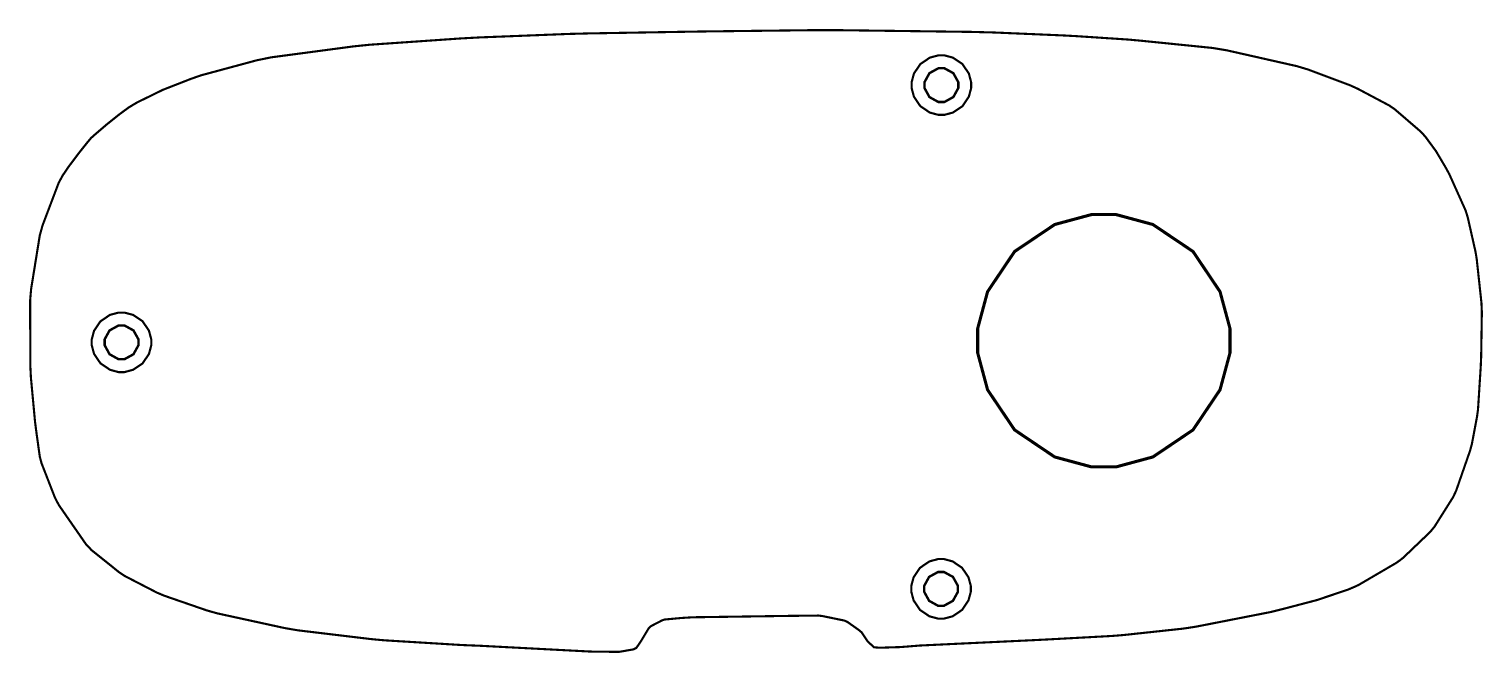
# Model space of a CAD drawing. Extents: x 0 to 2.69, y 0.01 to 1.17.
import ezdxf

# ---------------------------------------------------------------- set-up
doc = ezdxf.new("R2010")
doc.units = 0
doc.layers.get('0').update_dxf_attribs({"linetype": 'CONTINUOUS'})

msp = doc.modelspace()

# ---------------------------------------------------------------- linework, layer by layer
at = {"color": 1}
for points, const_width in [([(0.0043, 0.5306), (0.0037, 0.5428), (0.0033, 0.6643), (0.0043, 0.6764), (0.0052, 0.6864), (0.0212, 0.7853), (0.0239, 0.7949), (0.0261, 0.8031), (0.0562, 0.8825), (0.0603, 0.89), (0.0636, 0.8961), (0.0754, 0.9134), (0.094, 0.938), (0.1096, 0.9576), (0.1163, 0.9655), (0.1163, 0.9655), (0.1163, 0.9655), (0.1242, 0.9725), (0.1437, 0.9892), (0.1684, 1.009), (0.1857, 1.0217), (0.1918, 1.0254), (0.201, 1.0309), (0.249, 1.0544), (0.2989, 1.0739), (0.309, 1.0775), (0.3192, 1.0811), (0.4234, 1.1092), (0.434, 1.1113), (0.4489, 1.1144), (0.5999, 1.1345), (0.615, 1.1361), (0.6319, 1.1378), (0.8012, 1.1495), (0.8181, 1.1504), (0.8347, 1.1513), (1.0008, 1.1578), (1.0174, 1.1582), (1.0355, 1.1587), (1.2167, 1.1618), (1.2348, 1.1621), (1.255, 1.1624), (1.4568, 1.1648), (1.477, 1.1647), (1.5016, 1.1647), (1.7479, 1.1615), (1.7726, 1.1608), (1.7855, 1.1605), (1.9146, 1.155), (1.9275, 1.1543), (1.9373, 1.1538), (2.0349, 1.1474), (2.0447, 1.1465), (2.0581, 1.1453), (2.1916, 1.1318), (2.2049, 1.1296), (2.2179, 1.1274), (2.3471, 1.0982), (2.3598, 1.0944), (2.3678, 1.092), (2.446, 1.0627), (2.4536, 1.0592), (2.4596, 1.0565), (2.5184, 1.0253), (2.5239, 1.0215), (2.5289, 1.018), (2.5756, 0.9778), (2.5799, 0.9733), (2.5846, 0.9683), (2.6047, 0.941), (2.6221, 0.9116), (2.6254, 0.9056), (2.6291, 0.899), (2.6597, 0.8308), (2.6619, 0.8236), (2.6637, 0.8175), (2.6777, 0.7556), (2.6788, 0.7493), (2.6801, 0.7413), (2.6889, 0.6599), (2.6892, 0.6517), (2.6896, 0.6433), (2.6883, 0.5598), (2.6879, 0.5514), (2.6876, 0.5434), (2.6825, 0.4631), (2.6814, 0.4551), (2.6807, 0.4499), (2.6711, 0.3989), (2.6697, 0.3939), (2.6676, 0.3863), (2.6419, 0.3124), (2.6385, 0.3053), (2.6357, 0.2997), (2.6021, 0.2464), (2.5981, 0.2415), (2.5937, 0.2362), (2.5437, 0.1884), (2.5382, 0.1842), (2.5316, 0.1794), (2.461, 0.1381), (2.4536, 0.1348), (2.4423, 0.1299), (2.3842, 0.1104), (2.3248, 0.0948), (2.3129, 0.0918), (2.2993, 0.0884), (2.1615, 0.0614), (2.1476, 0.0592), (2.1367, 0.0576), (2.027, 0.0458), (2.0161, 0.0449), (2.0044, 0.044), (1.8883, 0.0377), (1.8767, 0.0371), (1.8585, 0.0362), (1.6762, 0.0276), (1.658, 0.0267), (1.6505, 0.0264), (1.6142, 0.0235), (1.5764, 0.0223), (1.5681, 0.0228), (1.5647, 0.023), (1.5526, 0.0347), (1.5421, 0.0505), (1.5395, 0.0527), (1.5375, 0.0545), (1.5158, 0.0699), (1.5135, 0.071), (1.5096, 0.0726), (1.4693, 0.0809), (1.4653, 0.0814), (1.462, 0.0818), (1.4295, 0.0814), (1.4262, 0.0814), (1.4083, 0.0812), (1.2292, 0.0786), (1.2114, 0.0775), (1.2083, 0.0773), (1.1778, 0.0745), (1.1749, 0.0736), (1.1727, 0.0729), (1.1519, 0.0621), (1.1502, 0.0605), (1.1481, 0.0586), (1.1335, 0.0342), (1.1319, 0.0319), (1.1313, 0.031), (1.1251, 0.022), (1.1241, 0.0215), (1.1195, 0.0192), (1.093, 0.0146), (1.0655, 0.0149), (1.0603, 0.015), (1.0398, 0.0152), (0.836, 0.0259), (0.8155, 0.0267), (0.8014, 0.0273), (0.6603, 0.0359), (0.6463, 0.0371), (0.6329, 0.0384), (0.4993, 0.0544), (0.4861, 0.0566), (0.4736, 0.0588), (0.3498, 0.0858), (0.3377, 0.0892), (0.3297, 0.0915), (0.2515, 0.1185), (0.2439, 0.1217), (0.2378, 0.1243), (0.1791, 0.1546), (0.1736, 0.1582), (0.1681, 0.1618), (0.1169, 0.2029), (0.1124, 0.2077), (0.1064, 0.2141), (0.0566, 0.2859), (0.0525, 0.2936), (0.0493, 0.2997), (0.0243, 0.3638), (0.0226, 0.3704), (0.0212, 0.3754), (0.0141, 0.4265), (0.0135, 0.4316), (0.0124, 0.4399), (0.0047, 0.5224), (0.0043, 0.5306)], 0.00394), ([(1.7446, 1.063), (1.7446, 1.0577), (1.7403, 1.0416), (1.7285, 1.0241), (1.7109, 1.0123), (1.6948, 1.008), (1.6895, 1.008), (1.6841, 1.008), (1.6681, 1.0123), (1.6506, 1.0241), (1.6387, 1.0416), (1.6344, 1.0577), (1.6344, 1.063), (1.6344, 1.0684), (1.6387, 1.0845), (1.6506, 1.102), (1.6681, 1.1139), (1.6841, 1.1182), (1.6895, 1.1182), (1.6948, 1.1182), (1.7109, 1.1139), (1.7285, 1.102), (1.7403, 1.0845), (1.7446, 1.0684), (1.7446, 1.063)], 0.00394), ([(1.7208, 1.063), (1.7208, 1.0576), (1.7116, 1.041), (1.695, 1.0318), (1.6895, 1.0318), (1.684, 1.0318), (1.6674, 1.041), (1.6583, 1.0576), (1.6583, 1.063), (1.6583, 1.0686), (1.6674, 1.0852), (1.684, 1.0943), (1.6895, 1.0943), (1.695, 1.0943), (1.7116, 1.0852), (1.7208, 1.0686), (1.7208, 1.063)], 0.0045), ([(2.2235, 0.5902), (2.2235, 0.5675), (2.2051, 0.4994), (2.1551, 0.4252), (2.0809, 0.3752), (2.0128, 0.3568), (1.9901, 0.3568), (1.9673, 0.3568), (1.8992, 0.3752), (1.825, 0.4252), (1.775, 0.4994), (1.7567, 0.5675), (1.7567, 0.5902), (1.7567, 0.613), (1.775, 0.681), (1.825, 0.7553), (1.8992, 0.8052), (1.9673, 0.8236), (1.9901, 0.8236), (2.0128, 0.8236), (2.0809, 0.8052), (2.1551, 0.7553), (2.2051, 0.681), (2.2235, 0.613), (2.2235, 0.5902)], 0.0057), ([(0.2275, 0.5872), (0.2275, 0.5819), (0.2232, 0.5658), (0.2114, 0.5483), (0.1938, 0.5365), (0.1777, 0.5321), (0.1724, 0.5321), (0.167, 0.5321), (0.151, 0.5365), (0.1335, 0.5483), (0.1216, 0.5658), (0.1173, 0.5819), (0.1173, 0.5872), (0.1173, 0.5926), (0.1216, 0.6087), (0.1335, 0.6262), (0.151, 0.638), (0.167, 0.6423), (0.1724, 0.6423), (0.1777, 0.6423), (0.1938, 0.638), (0.2114, 0.6262), (0.2232, 0.6087), (0.2275, 0.5926), (0.2275, 0.5872)], 0.00394), ([(0.2037, 0.5872), (0.2037, 0.5818), (0.1945, 0.5652), (0.1779, 0.556), (0.1724, 0.556), (0.1669, 0.556), (0.1503, 0.5652), (0.1412, 0.5818), (0.1412, 0.5872), (0.1412, 0.5928), (0.1503, 0.6093), (0.1669, 0.6184), (0.1724, 0.6184), (0.1779, 0.6184), (0.1945, 0.6093), (0.2037, 0.5928), (0.2037, 0.5872)], 0.0045), ([(1.744, 0.1312), (1.744, 0.1259), (1.7396, 0.1098), (1.7278, 0.0922), (1.7103, 0.0804), (1.6942, 0.0761), (1.6889, 0.0761), (1.6835, 0.0761), (1.6674, 0.0804), (1.6499, 0.0922), (1.6381, 0.1098), (1.6338, 0.1259), (1.6338, 0.1312), (1.6338, 0.1366), (1.6381, 0.1526), (1.6499, 0.1701), (1.6674, 0.182), (1.6835, 0.1863), (1.6889, 0.1863), (1.6942, 0.1863), (1.7103, 0.182), (1.7278, 0.1701), (1.7396, 0.1526), (1.744, 0.1366), (1.744, 0.1312)], 0.00394), ([(1.7201, 0.1312), (1.7201, 0.1257), (1.7109, 0.1091), (1.6943, 0.0999), (1.6889, 0.0999), (1.6833, 0.0999), (1.6668, 0.1091), (1.6577, 0.1257), (1.6577, 0.1312), (1.6577, 0.1367), (1.6668, 0.1533), (1.6833, 0.1624), (1.6889, 0.1624), (1.6943, 0.1624), (1.7109, 0.1533), (1.7201, 0.1367), (1.7201, 0.1312)], 0.0045)]:
    msp.add_lwpolyline(points, close=True, dxfattribs=dict(at, const_width=const_width))

doc.saveas('drawing.dxf')
